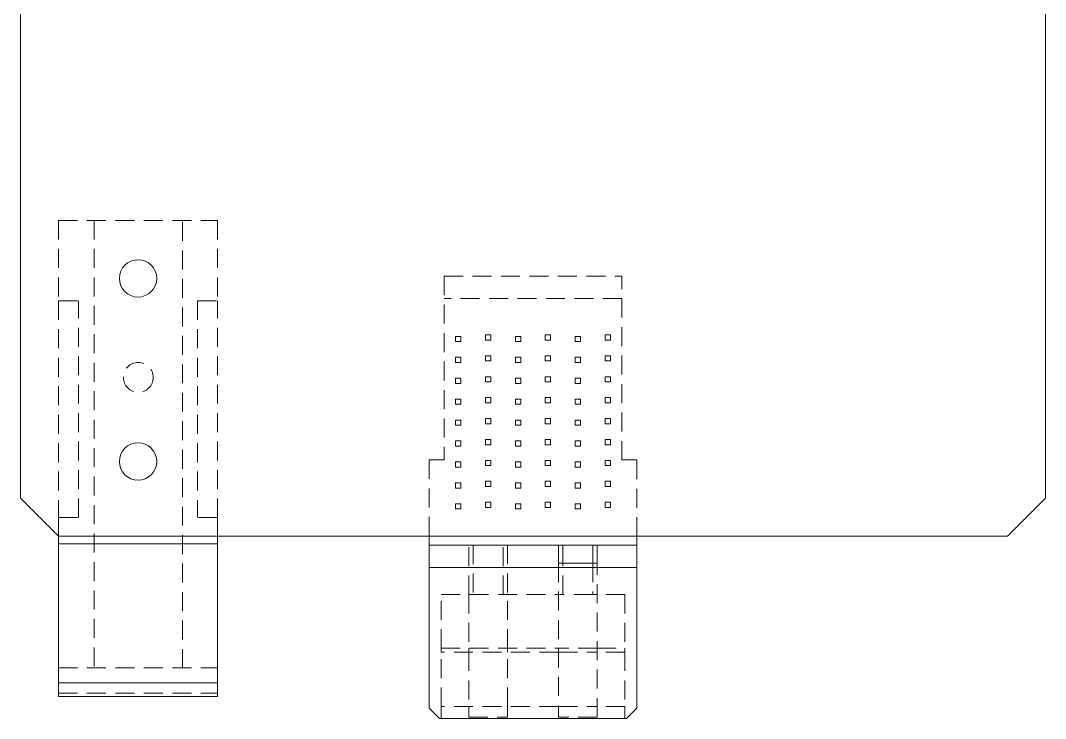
# Model space of a CAD drawing. Header units: millimetres. Extents: x 0 to 420, y 0 to 297.
# Drawn here: x 126.3 to 194.9, y 104.5 to 151.2 of the extents above; entities that cross this region are included whole.
import ezdxf

# ---------------------------------------------------------------- set-up
doc = ezdxf.new("R2010")
doc.units = ezdxf.units.MM
doc.linetypes.add('HIDDEN', pattern=[1.905, 1.27, -0.635])

msp = doc.modelspace()

# ---------------------------------------------------------------- linework, layer by layer
at = {"color": 7, "linetype": 'Continuous', "lineweight": 15}
for p, q in [((126.327, 119.249), (126.327, 176.665)), ((194.907, 176.665), (194.907, 119.249)), ((155.442, 130.084), (155.442, 129.734)), ((155.792, 130.084), (155.442, 130.084)), ((155.792, 129.734), (155.442, 129.734)), ((155.792, 130.084), (155.792, 129.734)), ((157.442, 130.184), (157.442, 129.834)), ((157.792, 130.184), (157.442, 130.184)), ((157.792, 129.834), (157.442, 129.834)), ((157.792, 130.184), (157.792, 129.834)), ((159.442, 130.084), (159.442, 129.734)), ((159.792, 130.084), (159.442, 130.084)), ((159.792, 129.734), (159.442, 129.734)), ((159.792, 130.084), (159.792, 129.734)), ((161.442, 130.184), (161.442, 129.834)), ((161.792, 130.184), (161.442, 130.184)), ((161.792, 129.834), (161.442, 129.834)), ((161.792, 130.184), (161.792, 129.834)), ((163.442, 130.084), (163.442, 129.734)), ((163.792, 130.084), (163.442, 130.084)), ((163.792, 129.734), (163.442, 129.734)), ((163.792, 130.084), (163.792, 129.734)), ((165.442, 130.184), (165.442, 129.834)), ((165.792, 130.184), (165.442, 130.184)), ((165.792, 129.834), (165.442, 129.834)), ((165.792, 130.184), (165.792, 129.834)), ((155.442, 128.684), (155.442, 128.334)), ((155.792, 128.684), (155.442, 128.684)), ((155.792, 128.334), (155.442, 128.334)), ((155.792, 128.684), (155.792, 128.334)), ((157.442, 128.784), (157.442, 128.434)), ((157.792, 128.784), (157.442, 128.784)), ((157.792, 128.434), (157.442, 128.434)), ((157.792, 128.784), (157.792, 128.434)), ((159.442, 128.684), (159.442, 128.334)), ((159.792, 128.684), (159.442, 128.684)), ((159.792, 128.334), (159.442, 128.334)), ((159.792, 128.684), (159.792, 128.334)), ((161.442, 128.784), (161.442, 128.434)), ((161.792, 128.784), (161.442, 128.784)), ((161.792, 128.434), (161.442, 128.434)), ((161.792, 128.784), (161.792, 128.434)), ((163.792, 128.684), (163.442, 128.684)), ((163.442, 128.684), (163.442, 128.334)), ((163.792, 128.334), (163.442, 128.334)), ((163.792, 128.684), (163.792, 128.334)), ((165.442, 128.784), (165.442, 128.434)), ((165.792, 128.784), (165.442, 128.784)), ((165.792, 128.434), (165.442, 128.434)), ((165.792, 128.784), (165.792, 128.434)), ((155.792, 127.284), (155.442, 127.284)), ((155.442, 127.284), (155.442, 126.934)), ((155.792, 126.934), (155.442, 126.934)), ((155.792, 127.284), (155.792, 126.934)), ((157.792, 127.384), (157.442, 127.384)), ((157.442, 127.384), (157.442, 127.034)), ((157.792, 127.034), (157.442, 127.034)), ((157.792, 127.384), (157.792, 127.034)), ((159.442, 127.284), (159.442, 126.934)), ((159.792, 127.284), (159.442, 127.284)), ((159.792, 126.934), (159.442, 126.934)), ((159.792, 127.284), (159.792, 126.934)), ((161.442, 127.384), (161.442, 127.034)), ((161.792, 127.384), (161.442, 127.384)), ((161.792, 127.034), (161.442, 127.034)), ((161.792, 127.384), (161.792, 127.034)), ((163.442, 127.284), (163.442, 126.934)), ((163.792, 127.284), (163.442, 127.284)), ((163.792, 126.934), (163.442, 126.934)), ((163.792, 127.284), (163.792, 126.934)), ((165.442, 127.384), (165.442, 127.034)), ((165.792, 127.384), (165.442, 127.384)), ((165.792, 127.034), (165.442, 127.034)), ((165.792, 127.384), (165.792, 127.034)), ((155.792, 125.884), (155.442, 125.884)), ((155.442, 125.884), (155.442, 125.534)), ((155.792, 125.534), (155.442, 125.534)), ((155.792, 125.884), (155.792, 125.534)), ((157.442, 125.984), (157.442, 125.634)), ((157.792, 125.984), (157.442, 125.984)), ((157.792, 125.634), (157.442, 125.634)), ((157.792, 125.984), (157.792, 125.634)), ((159.792, 125.884), (159.442, 125.884)), ((159.442, 125.884), (159.442, 125.534)), ((159.792, 125.534), (159.442, 125.534)), ((159.792, 125.884), (159.792, 125.534)), ((161.442, 125.984), (161.442, 125.634)), ((161.792, 125.984), (161.442, 125.984)), ((161.792, 125.634), (161.442, 125.634)), ((161.792, 125.984), (161.792, 125.634)), ((163.442, 125.884), (163.442, 125.534)), ((163.792, 125.884), (163.442, 125.884)), ((163.792, 125.534), (163.442, 125.534)), ((163.792, 125.884), (163.792, 125.534)), ((165.792, 125.984), (165.442, 125.984)), ((165.442, 125.984), (165.442, 125.634)), ((165.792, 125.634), (165.442, 125.634)), ((165.792, 125.984), (165.792, 125.634)), ((155.442, 124.484), (155.442, 124.134)), ((155.792, 124.484), (155.442, 124.484)), ((155.792, 124.134), (155.442, 124.134)), ((155.792, 124.484), (155.792, 124.134)), ((157.442, 124.584), (157.442, 124.234)), ((157.792, 124.584), (157.442, 124.584)), ((157.792, 124.234), (157.442, 124.234)), ((157.792, 124.584), (157.792, 124.234)), ((159.792, 124.484), (159.442, 124.484)), ((159.442, 124.484), (159.442, 124.134)), ((159.792, 124.134), (159.442, 124.134)), ((159.792, 124.484), (159.792, 124.134)), ((161.442, 124.584), (161.442, 124.234)), ((161.792, 124.584), (161.442, 124.584)), ((161.792, 124.234), (161.442, 124.234)), ((161.792, 124.584), (161.792, 124.234)), ((163.792, 124.484), (163.442, 124.484)), ((163.442, 124.484), (163.442, 124.134)), ((163.792, 124.134), (163.442, 124.134)), ((163.792, 124.484), (163.792, 124.134)), ((165.792, 124.584), (165.442, 124.584)), ((165.442, 124.584), (165.442, 124.234)), ((165.792, 124.234), (165.442, 124.234)), ((165.792, 124.584), (165.792, 124.234)), ((155.792, 123.084), (155.442, 123.084)), ((155.442, 123.084), (155.442, 122.734)), ((155.792, 123.084), (155.792, 122.734)), ((157.792, 123.184), (157.442, 123.184)), ((157.442, 123.184), (157.442, 122.834)), ((157.792, 122.834), (157.442, 122.834)), ((157.792, 123.184), (157.792, 122.834)), ((159.442, 123.084), (159.442, 122.734)), ((159.792, 123.084), (159.442, 123.084)), ((159.792, 123.084), (159.792, 122.734)), ((161.792, 123.184), (161.442, 123.184)), ((161.442, 123.184), (161.442, 122.834)), ((161.792, 122.834), (161.442, 122.834)), ((161.792, 123.184), (161.792, 122.834)), ((163.792, 123.084), (163.442, 123.084)), ((163.442, 123.084), (163.442, 122.734)), ((163.792, 123.084), (163.792, 122.734)), ((165.442, 123.184), (165.442, 122.834)), ((165.792, 123.184), (165.442, 123.184)), ((165.792, 122.834), (165.442, 122.834)), ((165.792, 123.184), (165.792, 122.834)), ((155.792, 122.734), (155.442, 122.734)), ((159.792, 122.734), (159.442, 122.734)), ((163.792, 122.734), (163.442, 122.734)), ((155.442, 121.684), (155.442, 121.334)), ((155.792, 121.684), (155.442, 121.684)), ((155.792, 121.684), (155.792, 121.334)), ((157.442, 121.784), (157.442, 121.434)), ((157.792, 121.784), (157.442, 121.784)), ((157.792, 121.434), (157.442, 121.434)), ((157.792, 121.784), (157.792, 121.434)), ((159.442, 121.684), (159.442, 121.334)), ((159.792, 121.684), (159.442, 121.684)), ((159.792, 121.684), (159.792, 121.334)), ((161.442, 121.784), (161.442, 121.434)), ((161.792, 121.784), (161.442, 121.784)), ((161.792, 121.434), (161.442, 121.434)), ((161.792, 121.784), (161.792, 121.434)), ((163.442, 121.684), (163.442, 121.334)), ((163.792, 121.684), (163.442, 121.684)), ((163.792, 121.684), (163.792, 121.334)), ((165.442, 121.784), (165.442, 121.434)), ((165.792, 121.784), (165.442, 121.784)), ((165.792, 121.434), (165.442, 121.434)), ((165.792, 121.784), (165.792, 121.434)), ((155.792, 121.334), (155.442, 121.334)), ((159.792, 121.334), (159.442, 121.334)), ((163.792, 121.334), (163.442, 121.334)), ((155.442, 120.284), (155.442, 119.934)), ((155.792, 120.284), (155.442, 120.284)), ((155.792, 120.284), (155.792, 119.934)), ((157.442, 120.384), (157.442, 120.034)), ((157.792, 120.384), (157.442, 120.384)), ((157.792, 120.034), (157.442, 120.034)), ((157.792, 120.384), (157.792, 120.034)), ((159.792, 120.284), (159.442, 120.284)), ((159.442, 120.284), (159.442, 119.934)), ((159.792, 120.284), (159.792, 119.934)), ((161.442, 120.384), (161.442, 120.034)), ((161.792, 120.384), (161.442, 120.384)), ((161.792, 120.034), (161.442, 120.034)), ((161.792, 120.384), (161.792, 120.034)), ((163.792, 120.284), (163.442, 120.284)), ((163.442, 120.284), (163.442, 119.934)), ((163.792, 120.284), (163.792, 119.934)), ((165.792, 120.384), (165.442, 120.384)), ((165.442, 120.384), (165.442, 120.034)), ((165.792, 120.034), (165.442, 120.034)), ((165.792, 120.384), (165.792, 120.034)), ((155.792, 119.934), (155.442, 119.934)), ((159.792, 119.934), (159.442, 119.934)), ((163.792, 119.934), (163.442, 119.934)), ((126.327, 119.249), (128.867, 116.709)), ((155.792, 118.884), (155.442, 118.884)), ((155.442, 118.884), (155.442, 118.534)), ((155.792, 118.884), (155.792, 118.534)), ((157.442, 118.984), (157.442, 118.634)), ((157.792, 118.984), (157.442, 118.984)), ((157.792, 118.984), (157.792, 118.634)), ((159.442, 118.884), (159.442, 118.534)), ((159.792, 118.884), (159.442, 118.884)), ((159.792, 118.884), (159.792, 118.534)), ((161.442, 118.984), (161.442, 118.634)), ((161.792, 118.984), (161.442, 118.984)), ((161.792, 118.984), (161.792, 118.634)), ((163.792, 118.884), (163.442, 118.884)), ((163.442, 118.884), (163.442, 118.534)), ((163.792, 118.884), (163.792, 118.534)), ((165.442, 118.984), (165.442, 118.634)), ((165.792, 118.984), (165.442, 118.984)), ((165.792, 118.984), (165.792, 118.634)), ((192.367, 116.709), (194.907, 119.249)), ((155.792, 118.534), (155.442, 118.534)), ((157.792, 118.634), (157.442, 118.634)), ((159.792, 118.534), (159.442, 118.534)), ((161.792, 118.634), (161.442, 118.634)), ((163.792, 118.534), (163.442, 118.534)), ((165.792, 118.634), (165.442, 118.634)), ((128.867, 116.709), (128.867, 116.209)), ((192.367, 116.709), (128.867, 116.709)), ((139.517, 116.709), (139.517, 116.209)), ((153.667, 116.709), (153.667, 116.109)), ((167.567, 116.109), (167.567, 116.709)), ((128.867, 116.209), (139.517, 116.209)), ((128.867, 116.209), (128.867, 106.889)), ((139.517, 116.209), (139.517, 106.889)), ((153.667, 116.109), (153.667, 114.609)), ((162.354, 116.109), (153.667, 116.109)), ((162.317, 116.059), (162.354, 116.109)), ((162.317, 114.909), (162.317, 116.059)), ((162.354, 116.109), (162.617, 116.109)), ((162.617, 114.909), (162.617, 116.109)), ((164.617, 116.109), (162.617, 116.109)), ((164.617, 116.109), (164.879, 116.109)), ((164.617, 116.109), (164.617, 114.909)), ((164.879, 116.109), (164.917, 116.059)), ((167.567, 116.109), (164.879, 116.109)), ((164.917, 116.059), (164.917, 114.909)), ((167.567, 114.609), (167.567, 116.109)), ((167.567, 114.609), (153.667, 114.609)), ((153.667, 114.609), (153.667, 105.209)), ((162.317, 114.909), (164.917, 114.909)), ((167.567, 105.209), (167.567, 114.609)), ((139.517, 106.889), (128.867, 106.889)), ((128.867, 105.989), (139.517, 105.989)), ((154.367, 104.509), (153.667, 105.209)), ((167.567, 105.209), (166.867, 104.509)), ((154.367, 104.509), (166.867, 104.509))]:
    msp.add_line(p, q, dxfattribs=at)
at = {"color": 7, "linetype": 'HIDDEN', "lineweight": 0}
for p, q in [((128.867, 137.839), (139.517, 137.839)), ((128.867, 137.839), (128.867, 132.459)), ((131.262, 137.839), (131.262, 107.889)), ((137.162, 107.889), (137.162, 137.839)), ((139.517, 137.839), (139.517, 132.459)), ((154.667, 134.109), (154.667, 121.809)), ((154.667, 134.109), (166.567, 134.109)), ((166.567, 121.809), (166.567, 134.109)), ((128.867, 132.459), (130.217, 132.459)), ((128.867, 132.459), (128.867, 117.959)), ((130.217, 117.959), (130.217, 132.459)), ((138.167, 132.459), (139.517, 132.459)), ((138.167, 132.459), (138.167, 117.959)), ((139.517, 117.959), (139.517, 132.459)), ((166.567, 132.609), (154.667, 132.609)), ((153.667, 121.809), (154.667, 121.809)), ((153.667, 121.809), (153.667, 116.709)), ((167.567, 121.809), (166.567, 121.809)), ((167.567, 116.709), (167.567, 121.809)), ((128.867, 117.959), (130.217, 117.959)), ((128.867, 117.959), (128.867, 116.709)), ((139.517, 117.959), (138.167, 117.959)), ((139.517, 117.959), (139.517, 116.709)), ((156.317, 112.809), (156.317, 116.109)), ((156.617, 116.109), (156.617, 112.809)), ((158.617, 112.809), (158.617, 116.109)), ((158.917, 116.109), (158.917, 112.809)), ((162.317, 114.909), (162.317, 104.609)), ((162.617, 112.809), (162.617, 114.909)), ((164.617, 114.909), (164.617, 112.809)), ((164.917, 104.609), (164.917, 114.909)), ((154.467, 112.809), (162.317, 112.809)), ((154.467, 109.209), (154.467, 112.809)), ((156.317, 112.809), (156.317, 109.209)), ((158.917, 109.209), (158.917, 112.809)), ((162.317, 112.809), (162.617, 112.809)), ((164.617, 112.809), (162.617, 112.809)), ((164.617, 112.809), (164.917, 112.809)), ((166.767, 112.809), (164.917, 112.809)), ((166.767, 112.809), (166.767, 109.209)), ((154.467, 109.209), (154.467, 108.959)), ((154.467, 109.209), (162.317, 109.209)), ((156.317, 108.959), (156.317, 109.209)), ((158.917, 108.959), (158.917, 109.209)), ((164.917, 109.209), (162.317, 109.209)), ((164.917, 109.209), (166.767, 109.209)), ((166.767, 108.959), (166.767, 109.209)), ((162.317, 108.959), (154.467, 108.959)), ((154.467, 105.309), (154.467, 108.959)), ((156.317, 108.959), (156.317, 105.309)), ((158.917, 105.309), (158.917, 108.959)), ((162.317, 108.959), (164.917, 108.959)), ((166.767, 108.959), (164.917, 108.959)), ((166.767, 108.959), (166.767, 105.309)), ((128.867, 107.889), (139.517, 107.889)), ((128.867, 106.21), (139.517, 106.21)), ((154.467, 104.509), (154.467, 105.309)), ((162.317, 105.309), (154.467, 105.309)), ((156.317, 104.609), (156.317, 105.309)), ((158.917, 105.309), (158.917, 104.609)), ((162.317, 105.309), (164.917, 105.309)), ((166.767, 105.309), (164.917, 105.309)), ((166.767, 105.309), (166.767, 104.509)), ((156.317, 104.609), (158.917, 104.609)), ((164.917, 104.609), (162.317, 104.609))]:
    msp.add_line(p, q, dxfattribs=at)
at = {"color": 7, "linetype": 'Continuous', "lineweight": 15}
for centre in [(134.192, 133.959), (134.192, 121.709)]:
    msp.add_circle(centre, 1.25, dxfattribs=at)
at = {"color": 7, "linetype": 'HIDDEN', "lineweight": 0}
msp.add_circle((134.212, 127.339), 1, dxfattribs=at)
at = {"color": 7, "linetype": 'Continuous', "lineweight": 15}
for points, knots in [([(128.867, 105.989), (128.867, 105.989), (128.867, 105.987), (128.867, 106.024), (128.867, 106.172), (128.867, 106.403), (128.867, 106.655), (128.867, 106.823), (128.867, 106.889)], [0, 0, 0, 0, 0.0000767, 0.2146485, 0.4292242, 0.6439159, 0.858509, 1, 1, 1, 1]), ([(139.517, 105.989), (139.517, 105.989), (139.517, 105.987), (139.517, 106.024), (139.517, 106.172), (139.517, 106.403), (139.517, 106.655), (139.517, 106.823), (139.517, 106.889)], [0, 0, 0, 0, 0.000077, 0.214649, 0.429224, 0.643916, 0.858509, 1, 1, 1, 1])]:
    msp.add_open_spline(points, degree=3, knots=knots, dxfattribs=at)

doc.saveas('drawing.dxf')
